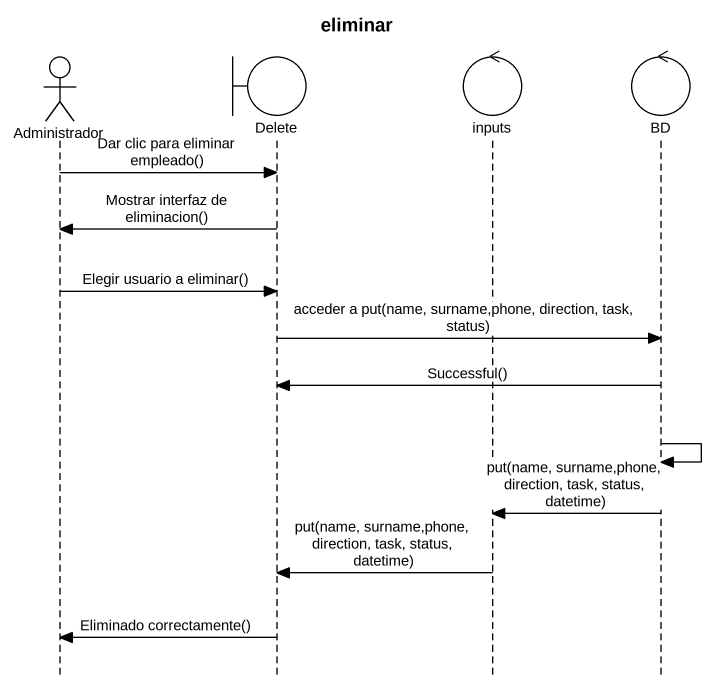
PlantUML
@startuml
title eliminar
hide footbox
actor Administrador
boundary Delete
control inputs
control BD

Administrador -> Delete : Dar clic para eliminar empleado()
Delete -> Administrador : Mostrar interfaz de eliminacion()
Administrador -> Delete : Elegir usuario a eliminar()
Delete -> BD : acceder a put(name, surname,phone, direction, task, status)
BD -> Delete : Successful()
BD -> BD
BD -> inputs : put(name, surname,phone, direction, task, status, datetime)
inputs -> Delete : put(name, surname,phone, direction, task, status, datetime)
Delete -> Administrador : Eliminado correctamente()
@enduml
